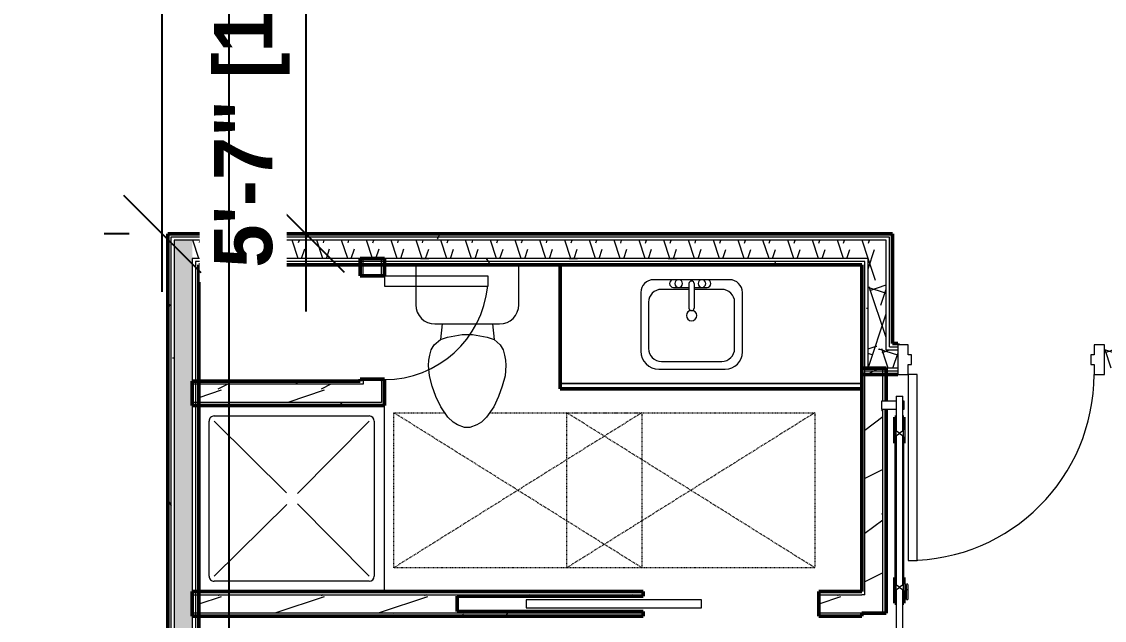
# Model space of a CAD drawing. Extents: x -4294 to -464, y 9706 to 12475.
# Drawn here: x -3437.2 to -3227.5, y 11574.8 to 11690.7 of the extents above; entities that cross this region are included whole.
import ezdxf

# ---------------------------------------------------------------- set-up
doc = ezdxf.new("R2010")
doc.units = 0
doc.linetypes.add('Dash', pattern=[0.25, 0.125, -0.125])
for name, color, linetype, lineweight in [('0-1', 7, 'Continuous', 5), ('0-2', 50, 'Continuous', 13), ('A-ANNO-DIMS', 211, 'Continuous', 9), ('A-DOOR', 31, 'Continuous', 13), ('A-DOOR-1', 7, 'Continuous', 9), ('A-DOOR-2', 90, 'Continuous', 20), ('A-DOOR-3', 50, 'Continuous', 13), ('A-DOOR-4', 250, 'Continuous', 50), ('A-DOOR-5', 31, 'Continuous', 20), ('A-DOOR-6', 31, 'Continuous', 9), ('A-DOOR-FRAM', 31, 'Continuous', 20), ('A-GENM-HDLN-1', 7, 'Dash', 9), ('A-WALL', 113, 'Continuous', 13), ('A-WALL-2', 250, 'Continuous', 50), ('A-WALL-3', 50, 'Continuous', 13), ('A-WALL-PATT-1', 7, 'Continuous', 9), ('A-WALL-PATT-2', 8, 'Continuous', 9), ('A-WALL-PATT-5', 111, 'Continuous', 9), ('I-WALL-1', 2, 'Continuous', 50), ('P-SANR-FIXT-1', 7, 'Continuous', 9), ('Q-CASE-1', 250, 'Continuous', 50), ('Q-CASE-2', 7, 'Continuous', 9)]:
    doc.layers.add(name, color=color, linetype=linetype, lineweight=lineweight)
doc.styles.add('Century Gothic_B', font='Gothicb.ttf', dxfattribs={"height": 11.25})
doc.dimstyles.new('OD__1__Tol__', dxfattribs={"dimscale": 12, "dimtxt": 11.746893, "dimasz": 1.25, "dimexe": 0.9375, "dimexo": 0.625, "dimgap": 0.15625, "dimtad": 1, "dimdec": 0, "dimzin": 3, "dimdsep": 46, "dimlunit": 4, "dimtxsty": 'Century Gothic_B', "dimblk1": 'OBLIQUE', "dimblk2": 'OBLIQUE', "dimsah": 1, "dimcen": 0.09, "dimdle": 0.9375, "dimazin": 0, "dimtfac": 1, "dimtdec": 4, "dimtix": 1, "dimtmove": 0, "dimatfit": 3, "dimfxl": 1, "dimtvp": 1, "dimtfill": 1, "dimfrac": 2, "dimtolj": 1, "dimtzin": 0, "dimarcsym": 2})
pattern_1 = [(216.87, (7.997, 19.992), (59.9755286, 39.9843071), [9.996, -89.964]), (206.565, (19.992, 13.994), (-19.991807, -19.992219), [22.352, -22.352]), (198.435, (19.992, 3.998), (-39.983821, -19.991955), [12.644, -50.576])]
pattern_2 = [(0, (0, 0), (38.4, 9.6), [1.584, -27.216, 1.584, -27.216, -153.6]), (0, (0, 0), (38.4, 9.6), [-57.6, 1.584, -56.016, 1.584, -27.216, -67.2]), (0, (0, 0), (38.4, 9.6), [-144, 1.584, -17.616, 1.584, -46.416]), (120, (14.4, 4.8), (-27.513844, 28.4553755), [1.584, -27.216, 1.584, -27.216, -153.6]), (120, (14.4, 4.8), (-27.513844, 28.4553755), [-57.6, 1.584, -56.016, 1.584, -27.216, -67.2]), (120, (14.4, 4.8), (-27.513844, 28.4553755), [-144, 1.584, -17.616, 1.584, -46.416]), (240, (19.2, 24), (-10.886156, -38.0553755), [1.584, -27.216, 1.584, -27.216, -153.6]), (240, (19.2, 24), (-10.886156, -38.0553755), [-57.6, 1.584, -56.016, 1.584, -27.216, -67.2]), (240, (19.2, 24), (-10.886156, -38.0553755), [-144, 1.584, -17.616, 1.584, -46.416])]
pattern_3 = [(161.57, (0.6, 0.6), (-4.80033747, -0.00041462), [0, -34.152, 3.792, 0]), (18.43, (-0.6, 0.6), (-4.80033747, 0.00041462), [0, -34.152, 3.792, 0]), (108.43, (0.6, 0.6), (2.39913218, -12.00105099), [11.382, -26.562]), (71.57, (-0.6, 0.6), (2.39913218, 12.00105099), [11.382, -26.562])]

# ---------------------------------------------------------------- blocks, each defined once
blk = doc.blocks.new('Pocket_Door_2385 - 34_ x 80_-1722045-FLOOR PLAN - 2ND FLOOR')
at = {"layer": 'A-DOOR-2'}
for p, q in [((-39.67, 0.75), (-39.67, -0.75)), ((-5.67, 0.75), (-39.67, 0.75)), ((-5.67, -0.75), (-5.67, 0.75)), ((-39.67, -0.75), (-5.67, -0.75))]:
    blk.add_line(p, q, dxfattribs=at)
blk = doc.blocks.new('M_Sink Vanity-Square - 500 x 440mm-1352614-FLOOR PLAN - 2ND FLOOR')
at = {"layer": 'P-SANR-FIXT-1'}
for p, q in [((7.96, 7.09), (-6.72, 7.09)), ((7.96, 7.09), (-6.72, 7.09)), ((3.62, 7.09), (-2.88, 7.09)), ((0.12, 6.33), (0.12, 1.59)), ((1.12, 6.33), (1.12, 1.59)), ((-9.22, 4.59), (-9.22, -6.73)), ((-9.22, 4.59), (-9.22, -6.73)), ((0.12, 5.22), (-5.22, 5.22)), ((-2.88, 5.59), (0.12, 5.59)), ((1.12, 5.59), (3.62, 5.59)), ((6.46, 5.22), (1.12, 5.22)), ((10.46, -6.91), (10.46, 4.59)), ((10.46, -6.91), (10.46, 4.59)), ((-7.72, 2.72), (-7.72, -6.23)), ((8.96, -6.23), (8.96, 2.72)), ((-5.72, -10.23), (7.14, -10.23)), ((-5.72, -10.23), (7.14, -10.23)), ((-5.22, -8.73), (6.46, -8.73))]:
    blk.add_line(p, q, dxfattribs=at)
for centre, radius, start, end in [((-6.72, 4.59), 2.5, 90, 180), ((-6.72, 4.59), 2.5, 90, 180), ((-2.88, 6.34), 0.75, 90, 270), ((-1.88, 6.34), 0.75, 360, 180), ((-1.88, 6.34), 0.75, 180, 0), ((0.62, 6.33), 0.5, 360, 180), ((2.62, 6.34), 0.75, 360, 180), ((2.62, 6.34), 0.75, 180, 360), ((3.62, 6.34), 0.75, 270, 90), ((7.96, 4.59), 2.5, 0, 90), ((7.96, 4.59), 2.5, 360, 90), ((-5.22, 2.72), 2.5, 90, 180), ((6.46, 2.72), 2.5, 0, 90), ((0.62, 0.13), 1, 360, 180), ((0.62, 0.13), 1, 180, 0), ((0.62, 1.59), 0.5, 180, 0), ((-5.22, -6.23), 2.5, 180, 270), ((6.46, -6.23), 2.5, 270, 0), ((-5.72, -6.73), 3.5, 180, 270), ((-5.72, -6.73), 3.5, 180, 270), ((7.14, -6.91), 3.32, 270, 360), ((7.14, -6.91), 3.32, 270, 0)]:
    blk.add_arc(centre, radius, start, end, dxfattribs=at)
blk = doc.blocks.new('Toilet-Domestic-3D - Toilet-Domestic-3D-V7-FLOOR PLAN - 2ND FLOOR')
at = {"layer": 'P-SANR-FIXT-1'}
for p, q in [((-3.74, 10), (-2.74, 11)), ((-2.74, 11), (-1.87, 11.5)), ((-1.87, 11.5), (-0.5, 12)), ((-0.5, 12), (0.5, 12)), ((0.5, 12), (1.87, 11.5)), ((1.87, 11.5), (2.74, 11)), ((2.74, 11), (3.74, 10)), ((-5.13, 8), (-3.74, 10)), ((3.74, 10), (5.13, 8)), ((-6.06, 6), (-5.13, 8)), ((5.13, 8), (6.06, 6)), ((-6.79, 4), (-6.06, 6)), ((6.06, 6), (6.79, 4)), ((-7.33, 1.99), (-6.79, 4)), ((6.79, 4), (7.33, 1.99)), ((-7.5, 0), (-7.33, 1.99)), ((7.33, 1.99), (7.5, 0)), ((-7.41, -1), (-7.5, 0)), ((-7.24, -2), (-7.41, -1)), ((-6.97, -3), (-7.24, -2)), ((7.24, -2), (6.97, -3)), ((7.41, -1), (7.24, -2)), ((7.5, 0), (7.41, -1)), ((-6.4, -4), (-6.97, -3)), ((-5.21, -5), (-6.4, -4)), ((6.4, -4), (5.21, -5)), ((6.97, -3), (6.4, -4)), ((-3.84, -5.5), (-5.21, -5)), ((-4.86, -8.02), (-5.21, -5)), ((-1, -6), (-3.84, -5.5)), ((1, -6), (-1, -6)), ((3.84, -5.5), (1, -6)), ((5.21, -5), (3.84, -5.5)), ((4.86, -8.02), (5.21, -5)), ((6.25, -8.02), (-6.25, -8.02)), ((-9.98, -11.75), (-9.98, -19.48)), ((9.98, -19.48), (9.98, -11.75))]:
    blk.add_line(p, q, dxfattribs=at)
for centre, start, end in [((-6.25, -11.75), 90, 180), ((6.25, -11.75), 0, 90)]:
    blk.add_arc(centre, 3.73, start, end, dxfattribs=at)
blk = doc.blocks.new('OD_CW_Base Cabinet - OD_CW_Base Cabinet-V74-FLOOR PLAN - 2ND FLOOR')
at = {"layer": 'Q-CASE-1'}
for p, q in [((0.74, 0), (59.14, 0)), ((59.14, 0), (59.14, -24))]:
    blk.add_line(p, q, dxfattribs=at)
at = {"layer": 'Q-CASE-2'}
for p, q in [((0.74, 0), (59.14, 0)), ((59.14, -1), (0.74, -1)), ((0.74, -1), (59.14, -1)), ((59.14, 0), (59.14, -1)), ((59.14, -1), (59.14, -24))]:
    blk.add_line(p, q, dxfattribs=at)
blk = doc.blocks.new('Shower Base-3D - 36_ x 36_-V41-FLOOR PLAN - 2ND FLOOR')
at = {"layer": 'P-SANR-FIXT-1'}
for p, q in [((-18, 18), (-18, -18)), ((-16, -15), (-16, 15)), ((-15, 16), (15, 16)), ((-1.12, 1), (-15, 15)), ((0.97, 1.14), (15, 15)), ((16, 15), (16, -15)), ((-1.13, -0.98), (-15, -15)), ((1.01, -1.11), (15, -15)), ((15, -16), (-15, -16))]:
    blk.add_line(p, q, dxfattribs=at)
for centre, start, end in [((-15, 15), 90, 180), ((15, 15), 360, 90), ((-15, -15), 180, 270), ((15, -15), 270, 0)]:
    blk.add_arc(centre, 1, start, end, dxfattribs=at)
blk = doc.blocks.new('Interior_barn_door_18732 - Interior_barn_door_18732-1656080-FLOOR PLAN - 2ND FLOOR')
at = {"layer": 'A-DOOR-1'}
for p, q in [((-23.63, 6.57), (-23.63, 6.32)), ((-23.59, 6.57), (-23.59, 6.32)), ((-23.56, 6.57), (-22.49, 6.57)), ((-22.49, 6.32), (-23.56, 6.32)), ((-23.32, 6.32), (-23.32, 6.07)), ((-23.32, 6.32), (-23.32, 6.07)), ((-22.82, 6.07), (-22.82, 6.32)), ((-22.82, 6.07), (-22.82, 6.32)), ((-22.49, 6.57), (-22.49, 6.32)), ((-20.62, 6.32), (-20.62, 6.57)), ((-23.69, 6.07), (-23.69, 6)), ((-23.62, 6.07), (-23.69, 6.07)), ((-23.69, 6.07), (-23.44, 6.07)), ((-23.44, 6.07), (-22.69, 6.07)), ((-22.69, 6.07), (-22.44, 6.07)), ((-22.44, 6.07), (-22.51, 6.07)), ((-22.44, 6), (-22.44, 6.07))]:
    blk.add_line(p, q, dxfattribs=at)
for points in [[(-23.63, 6.57), (-23.62, 6.57), (-23.6, 6.57), (-23.58, 6.57)], [(-23.58, 6.32), (-23.6, 6.32), (-23.62, 6.32), (-23.63, 6.32)]]:
    blk.add_open_spline(points, degree=3, dxfattribs=at)
for points, knots in [([(-22.49, 6.57), (-22.05, 6.57), (-21.63, 6.57), (-21.29, 6.57), (-20.97, 6.57), (-20.65, 6.57), (-20.61, 6.57), (-20.63, 6.57), (-20.63, 6.57)], [-0.722227, -0.722227, -0.722227, -0.722227, -0.6854273, -0.6485379, -0.6054888, -0.5563887, -0.4969616, -0.4885654, -0.4885654, -0.4885654, -0.4885654]), ([(-20.63, 6.32), (-20.63, 6.32), (-20.61, 6.32), (-20.65, 6.32), (-20.97, 6.32), (-21.29, 6.32), (-21.63, 6.32), (-22.05, 6.32), (-22.49, 6.32)], [0.4885654, 0.4885654, 0.4885654, 0.4885654, 0.4969616, 0.5563887, 0.6054888, 0.6485379, 0.6854273, 0.722227, 0.722227, 0.722227, 0.722227])]:
    blk.add_open_spline(points, degree=3, knots=knots, dxfattribs=at)
at = {"layer": 'A-DOOR-3'}
for p, q in [((-53.23, 5.57), (-60, 5.57)), ((-60, 4.95), (-60, 5.57)), ((-60, 4.32), (-60, 4.95)), ((-60, 4.32), (-53.24, 4.32)), ((-57.5, 5.85), (-59, 5.85)), ((-59, 5.85), (-59, 5.57)), ((-59, 4.32), (-59, 1.47)), ((-57.5, 5.57), (-57.5, 5.85)), ((-57.5, 1.47), (-57.5, 4.32)), ((-53.56, 6), (-52.06, 6)), ((-53.56, 6), (-53.56, 5.67)), ((-53.56, 5.67), (-52.06, 5.67)), ((-53.29, 5.67), (-52.82, 4.92)), ((-52.82, 4.98), (-53.29, 4.23)), ((-52.79, 4.23), (-53.29, 4.23)), ((-52.29, 4.23), (-52.79, 4.23)), ((-52.76, 4.92), (-52.29, 5.67)), ((-52.29, 4.23), (-52.76, 4.98)), ((-23.44, 5.57), (-52.35, 5.57)), ((-52.35, 4.32), (-23.44, 4.32)), ((-52.06, 5.67), (-52.06, 6)), ((-24.9, 5.82), (-50.9, 5.82)), ((-23.73, 6), (-22.23, 6)), ((-23.73, 5.67), (-23.73, 6)), ((-23.73, 5.67), (-22.23, 5.67)), ((-23.5, 5.67), (-23.03, 4.92)), ((-23.03, 4.98), (-23.5, 4.23)), ((-23, 4.23), (-23.5, 4.23)), ((-22.5, 4.23), (-23, 4.23)), ((-22.97, 4.92), (-22.5, 5.67)), ((-22.5, 4.23), (-22.97, 4.98)), ((21, 5.57), (-22.56, 5.57)), ((-22.56, 4.32), (21, 4.32)), ((-22.23, 6), (-22.23, 5.67)), ((18.5, 5.85), (18.5, 5.57)), ((20, 5.85), (18.5, 5.85)), ((18.5, 4.32), (18.5, 1.47)), ((20, 5.57), (20, 5.85)), ((20, 1.47), (20, 4.32)), ((21, 5.57), (21, 4.95)), ((21, 4.95), (21, 4.32)), ((-50.9, 4.07), (-24.9, 4.07)), ((-59, 1.47), (-57.5, 1.47)), ((18.5, 1.47), (20, 1.47))]:
    blk.add_line(p, q, dxfattribs=at)
at = {"layer": 'A-DOOR-4'}
for p, q in [((-55.9, 5.82), (-53.56, 5.82)), ((-55.9, 5.57), (-55.9, 5.82)), ((-55.9, 4.07), (-55.9, 4.32)), ((-52.06, 5.82), (-50.9, 5.82)), ((-50.9, 5.82), (-50.9, 5.57)), ((-50.9, 4.33), (-50.9, 4.07)), ((-24.9, 5.82), (-23.73, 5.82)), ((-24.9, 5.57), (-24.9, 5.82)), ((-24.9, 4.07), (-24.9, 4.33)), ((-22.23, 5.82), (-19.9, 5.82)), ((-19.9, 5.82), (-19.9, 5.55)), ((-19.9, 4.34), (-19.9, 4.07)), ((-50.9, 4.07), (-55.9, 4.07)), ((-19.9, 4.07), (-24.9, 4.07))]:
    blk.add_line(p, q, dxfattribs=at)
blk = doc.blocks.new('Single-Flush - CLOSET-1720256-FLOOR PLAN - 2ND FLOOR')
at = {"layer": 'A-DOOR-1'}
blk.add_arc((10, -2.38), 20.07, 180, 264.2799, dxfattribs=at)
at = {"layer": 'A-DOOR-2'}
for p, q in [((8, -2.38), (8, -22.34)), ((10, -2.38), (8, -2.38)), ((10, -2.38), (10, -22.34)), ((10, -22.34), (8, -22.34))]:
    blk.add_line(p, q, dxfattribs=at)
blk = doc.blocks.new('ADA Clearances - 30_x48_-V42-FLOOR PLAN - 2ND FLOOR')
at = {"layer": 'A-GENM-HDLN-1'}
for p, q in [((15, 24), (-15, -24)), ((-15, 24), (15, -24)), ((-15, -5.48), (-15, 24)), ((-15, 24), (15, 24)), ((15, 24), (15, -24)), ((-15, -24), (-15, -14.12)), ((15, -24), (-15, -24))]:
    blk.add_line(p, q, dxfattribs=at)
blk = doc.blocks.new('ADA Clearances - 30_x48_-1721104-FLOOR PLAN - 2ND FLOOR')
at = {"layer": 'A-GENM-HDLN-1'}
for p, q in [((15, 24), (-15, -24)), ((-15, 24), (15, -24)), ((-15, -24), (-15, 24)), ((-15, 24), (15, 24)), ((15, 24), (15, -24)), ((15, -24), (-15, -24))]:
    blk.add_line(p, q, dxfattribs=at)
blk = doc.blocks.new('CTR - 1st Phase - Unit Layouts_rvt-1-FLOOR PLAN - 2ND FLOOR')
at = {"layer": 'A-WALL-PATT-1'}
h = blk.add_hatch(dxfattribs=at)
h.set_pattern_fill('FP_1', color=256, style=0, pattern_type=2)
h.set_pattern_definition(pattern_2)
h.paths.add_polyline_path([(-3383.17, 11620.48), (-3371.05, 11620.48), (-3371.05, 11621.1), (-3402.92, 11621.1), (-3402.92, 11620.48), (-3394.64, 11620.48)], flags=0)
h = blk.add_hatch(dxfattribs=at)
h.set_pattern_fill('FP_1', color=256, style=0, pattern_type=2)
h.set_pattern_definition(pattern_2)
h.paths.add_polyline_path([(-3367.08, 11616.35), (-3366.92, 11616.35), (-3366.92, 11616.98), (-3402.92, 11616.98), (-3402.92, 11616.35), (-3367.55, 11616.35)], flags=0)
h = blk.add_hatch(dxfattribs=at)
h.set_pattern_fill('FP_1', color=256, style=0, pattern_type=2)
h.set_pattern_definition(pattern_2)
h.paths.add_polyline_path([(-3279.63, 11575.6), (-3274.52, 11575.6), (-3274.52, 11576.23), (-3282.85, 11576.23), (-3282.85, 11575.6)], flags=0)
h.paths.add_polyline_path([(-3339.51, 11575.6), (-3316.85, 11575.6), (-3316.85, 11576.23), (-3402.92, 11576.23), (-3402.92, 11575.6), (-3352.85, 11575.6)], flags=0)
at = {"layer": 'A-WALL-PATT-2'}
h = blk.add_hatch(dxfattribs=at)
h.set_pattern_fill('FP_2', color=256, style=0, pattern_type=2)
h.set_pattern_definition(pattern_1)
h.paths.add_polyline_path([(-3371.05, 11620.48), (-3367.55, 11620.48), (-3367.55, 11621.48), (-3371.05, 11621.48), (-3371.05, 11621.1)], flags=0)
h.paths.add_polyline_path([(-3371.05, 11641.48), (-3367.55, 11641.48), (-3367.55, 11643.61), (-3371.05, 11643.61)], flags=0)
h = blk.add_hatch(dxfattribs=at)
h.set_pattern_fill('FP_2', color=256, style=0, pattern_type=2)
h.set_pattern_definition(pattern_1)
h.paths.add_polyline_path([(-3273.9, 11536.14), (-3270.4, 11536.14), (-3270.4, 11538.19), (-3270.68, 11538.19), (-3270.68, 11539.69), (-3270.4, 11539.69), (-3270.4, 11540.19), (-3273.9, 11540.19), (-3273.9, 11536.77)], flags=0)
h.paths.add_polyline_path([(-3270.4, 11576.19), (-3270.4, 11615.69), (-3270.68, 11615.69), (-3270.68, 11617.19), (-3270.4, 11617.19), (-3270.4, 11623.64), (-3273.9, 11623.64), (-3273.89, 11576.19), (-3270.6, 11576.19)], flags=0)
h = blk.add_hatch(dxfattribs=at)
h.set_pattern_fill('FP_2', color=256, style=0, pattern_type=2)
h.set_pattern_definition(pattern_1)
h.paths.add_polyline_path([(-3394.64, 11616.98), (-3367.55, 11616.98), (-3367.55, 11620.48), (-3402.92, 11620.48), (-3402.92, 11616.98)], flags=0)
h = blk.add_hatch(dxfattribs=at)
h.set_pattern_fill('FP_2', color=256, style=0, pattern_type=2)
h.set_pattern_definition(pattern_1)
h.paths.add_polyline_path([(-3274.52, 11576.19), (-3273.9, 11576.24), (-3273.9, 11579.73), (-3282.85, 11579.73), (-3282.85, 11576.23), (-3274.52, 11576.23)], flags=0)
h.paths.add_polyline_path([(-3316.85, 11576.23), (-3316.85, 11576.48), (-3352.85, 11576.48), (-3352.85, 11579.48), (-3316.85, 11579.48), (-3316.85, 11579.73), (-3402.92, 11579.72), (-3402.92, 11576.23), (-3339.51, 11576.23)], flags=0)
at = {"layer": 'A-WALL-2'}
for p, q in [((-3371.67, 11644.86), (-3371.67, 11641.48)), ((-3366.92, 11644.86), (-3371.67, 11644.86)), ((-3366.92, 11641.48), (-3366.92, 11644.86)), ((-3371.67, 11641.48), (-3366.92, 11641.48)), ((-3274.52, 11623.64), (-3274.52, 11580.35)), ((-3269.77, 11623.64), (-3274.52, 11623.64)), ((-3269.77, 11617.19), (-3269.77, 11623.64)), ((-3371.67, 11621.1), (-3404.17, 11621.1)), ((-3404.17, 11621.1), (-3404.17, 11616.35)), ((-3371.67, 11621.48), (-3371.67, 11621.1)), ((-3366.92, 11621.48), (-3371.67, 11621.48)), ((-3366.92, 11621.1), (-3366.92, 11621.48)), ((-3366.92, 11616.98), (-3366.92, 11621.1)), ((-3404.17, 11616.35), (-3366.92, 11616.35)), ((-3366.92, 11616.35), (-3366.92, 11616.98)), ((-3269.77, 11576.19), (-3269.77, 11615.69)), ((-3316.85, 11580.35), (-3404.17, 11580.35)), ((-3404.17, 11580.35), (-3404.17, 11575.6)), ((-3316.85, 11579.48), (-3316.85, 11580.35)), ((-3274.52, 11580.35), (-3282.85, 11580.35)), ((-3282.85, 11580.35), (-3282.85, 11575.6)), ((-3352.85, 11576.48), (-3352.85, 11579.48)), ((-3352.85, 11579.48), (-3316.85, 11579.48)), ((-3404.17, 11575.6), (-3316.85, 11575.6)), ((-3316.85, 11576.48), (-3352.85, 11576.48)), ((-3316.85, 11575.6), (-3316.85, 11576.48)), ((-3282.85, 11575.6), (-3274.52, 11575.6)), ((-3274.52, 11576.19), (-3269.77, 11576.19)), ((-3274.52, 11575.6), (-3274.52, 11576.19))]:
    blk.add_line(p, q, dxfattribs=at)
at = {"layer": 'A-WALL-3'}
for p, q in [((-3371.05, 11641.48), (-3371.05, 11644.86)), ((-3367.55, 11641.48), (-3367.55, 11644.86)), ((-3273.9, 11579.73), (-3273.9, 11623.64)), ((-3270.4, 11617.19), (-3270.4, 11623.64)), ((-3371.05, 11620.48), (-3404.17, 11620.48)), ((-3371.05, 11621.1), (-3371.05, 11621.48)), ((-3371.05, 11621.1), (-3371.05, 11620.48)), ((-3367.55, 11621.1), (-3367.55, 11621.48)), ((-3367.55, 11621.1), (-3367.55, 11620.48)), ((-3367.55, 11620.48), (-3367.55, 11616.98)), ((-3367.55, 11616.98), (-3404.17, 11616.98)), ((-3270.4, 11576.19), (-3270.4, 11615.69)), ((-3404.17, 11579.73), (-3316.85, 11579.73)), ((-3282.85, 11579.73), (-3274.52, 11579.73)), ((-3273.9, 11579.73), (-3274.52, 11579.73)), ((-3404.17, 11576.23), (-3316.85, 11576.23)), ((-3282.85, 11576.23), (-3274.52, 11576.23)), ((-3274.52, 11576.19), (-3274.52, 11576.23))]:
    blk.add_line(p, q, dxfattribs=at)
at = {"layer": '0-2'}
for name, p, rotation in [('Toilet-Domestic-3D - Toilet-Domestic-3D-V7-FLOOR PLAN - 2ND FLOOR', (-3350.92, 11624.14), 180), ('OD_CW_Base Cabinet - OD_CW_Base Cabinet-V74-FLOOR PLAN - 2ND FLOOR', (-3273.79, 11619.61), 180), ('Single-Flush - CLOSET-1720256-FLOOR PLAN - 2ND FLOOR', (-3369.3, 11631.48), 89.9999999999919), ('Interior_barn_door_18732 - Interior_barn_door_18732-1656080-FLOOR PLAN - 2ND FLOOR', (-3272.15, 11558.19), 269.9999999999901), ('Shower Base-3D - 36_ x 36_-V41-FLOOR PLAN - 2ND FLOOR', (-3384.92, 11598.35), 180), ('ADA Clearances - 30_x48_-V42-FLOOR PLAN - 2ND FLOOR', (-3341.12, 11599.98), 269.9999999999911), ('ADA Clearances - 30_x48_-1721104-FLOOR PLAN - 2ND FLOOR', (-3307.62, 11599.98), 269.9999999999911)]:
    blk.add_blockref(name, p, dxfattribs=dict(at, rotation=rotation))
for name, p in [('M_Sink Vanity-Square - 500 x 440mm-1352614-FLOOR PLAN - 2ND FLOOR', (-3308.09, 11633.65)), ('Pocket_Door_2385 - 34_ x 80_-1722045-FLOOR PLAN - 2ND FLOOR', (-3299.85, 11577.98))]:
    blk.add_blockref(name, p, dxfattribs=at)
blk = doc.blocks.new('HOLLOW METAL - UNIT DOOR-1956233-FLOOR PLAN - 2ND FLOOR')
at = {"layer": 'A-DOOR-5'}
for p, q in [((18, 39.25), (16.25, 39.25)), ((16.25, 39.25), (16.25, 3.25)), ((18, 3.25), (18, 39.25)), ((16.25, 3.25), (18, 3.25))]:
    blk.add_line(p, q, dxfattribs=at)
at = {"layer": 'A-DOOR-6'}
blk.add_arc((18, 3.25), 36, 90, 180, dxfattribs=at)
at = {"layer": 'A-DOOR-FRAM'}
for p, q in [((-18, 3.25), (-20, 3.25)), ((-20, 3.25), (-20, -2.5)), ((-18, 1.3125), (-18, 3.25)), ((18, 3.25), (18, 1.3125)), ((20, 3.25), (18, 3.25)), ((20, -2.5), (20, 3.25)), ((-17.375, 1.3125), (-18, 1.3125)), ((-17.375, -0.5625), (-17.375, 1.3125)), ((18, 1.3125), (17.375, 1.3125)), ((17.375, 1.3125), (17.375, -0.5625)), ((-18, -2.5), (-18, -0.5625)), ((-18, -0.5625), (-17.375, -0.5625)), ((17.375, -0.5625), (18, -0.5625)), ((18, -0.5625), (18, -2.5)), ((-20, -2.5), (-18, -2.5)), ((18, -2.5), (20, -2.5))]:
    blk.add_line(p, q, dxfattribs=at)
blk = doc.blocks.new('_Oblique')
at = {"color": 0, "linetype": 'ByBlock', "lineweight": -2}
blk.add_line((-0.5, -0.5), (0.5, 0.5), dxfattribs=at)
blk = doc.blocks.new('DIMBLOCK48-FLOOR PLAN - 2ND FLOOR')
at = {"layer": 'A-ANNO-DIMS', "color": 0, "lineweight": -2}
for p, q in [((-3382.18, 11716.64), (-3382.18, 11731.64)), ((-3379.08, 11716.64), (-3393.43, 11716.64)), ((-3382.18, 11716.64), (-3382.18, 11649.61)), ((-3379.08, 11649.61), (-3393.43, 11649.61)), ((-3382.18, 11649.61), (-3382.18, 11634.61))]:
    blk.add_line(p, q, dxfattribs=at)
at = {"layer": 'Defpoints', "color": 0}
for p in [(-3371.58, 11716.64), (-3382.18, 11649.61), (-3371.58, 11649.61)]:
    blk.add_point(p, dxfattribs=at)
at = {"layer": 'A-ANNO-DIMS', "color": 0, "lineweight": -2, "xscale": 15, "yscale": 15, "zscale": 15}
for p, rotation in [((-3382.18, 11716.64), 270), ((-3382.18, 11649.61), 90)]:
    blk.add_blockref('_Oblique', p, dxfattribs=dict(at, rotation=rotation))
at = {"layer": 'A-ANNO-DIMS', "color": 0, "insert": (-3392.63, 11683.13), "char_height": 11.25, "attachment_point": 5, "rotation": 90, "style": 'Century Gothic_B', "bg_fill": 3, "box_fill_scale": 1.25, "bg_fill_color": 257, "bg_fill_transparency": 0}
blk.add_mtext('\\A1;5\'-7" [1702]', dxfattribs=at)
blk = doc.blocks.new('*D380')
at = {"color": 0, "lineweight": -2}
for p, q in [((-3410, 11638.36), (-3410, 12098.44)), ((-3418.52, 12087.19), (-3398.75, 12087.19)), ((-3416.42, 11649.61), (-3421.25, 11649.61))]:
    blk.add_line(p, q, dxfattribs=at)
at = {"layer": 'Defpoints', "color": 0}
for p in [(-3426.02, 12087.19), (-3410, 12087.19), (-3408.92, 11649.61)]:
    blk.add_point(p, dxfattribs=at)
at = {"color": 0, "lineweight": -2, "xscale": 15, "yscale": 15, "zscale": 15}
for p, rotation in [((-3410, 12087.19), 90), ((-3410, 11649.61), 270)]:
    blk.add_blockref('_Oblique', p, dxfattribs=dict(at, rotation=rotation))
at = {"color": 0, "insert": (-3420.45, 11868.4), "char_height": 11.25, "attachment_point": 5, "rotation": 90, "style": 'Century Gothic_B', "bg_fill": 3, "box_fill_scale": 1.25, "bg_fill_color": 257, "bg_fill_transparency": 0}
blk.add_mtext('\\A1;36\'-6" [11114]', dxfattribs=at)
blk = doc.blocks.new('*D382')
at = {"color": 0, "lineweight": -2}
for p, q in [((-3397, 10437.91), (-3397, 12098.44)), ((-3401.42, 12087.19), (-3385.75, 12087.19)), ((-3401.42, 10449.16), (-3385.75, 10449.16))]:
    blk.add_line(p, q, dxfattribs=at)
at = {"layer": 'Defpoints', "color": 0}
for p in [(-3408.92, 12087.19), (-3397, 12087.19), (-3408.92, 10449.16)]:
    blk.add_point(p, dxfattribs=at)
at = {"color": 0, "lineweight": -2, "xscale": 15, "yscale": 15, "zscale": 15}
for p, rotation in [((-3397, 12087.19), 90), ((-3397, 10449.16), 270)]:
    blk.add_blockref('_Oblique', p, dxfattribs=dict(at, rotation=rotation))
at = {"color": 0, "insert": (-3407.45, 11268.18), "char_height": 11.25, "attachment_point": 5, "rotation": 90, "style": 'Century Gothic_B', "bg_fill": 3, "box_fill_scale": 1.25, "bg_fill_color": 257, "bg_fill_transparency": 0}
blk.add_mtext('\\A1;136\'-6" [41606]', dxfattribs=at)

msp = doc.modelspace()

# ---------------------------------------------------------------- hatches: boundary and pattern name
at = {"layer": 'A-WALL-PATT-5'}
h = msp.add_hatch(dxfattribs=at)
h.set_pattern_fill('FP_1', color=256, style=0, pattern_type=2)
h.set_pattern_definition(pattern_2)
h.paths.add_polyline_path([(-3408.4228, 11255.3644), (-3408.2987, 11255.3644), (-3408.2987, 11649.6144), (-3408.9237, 11649.6144), (-3408.9237, 11255.3644)], flags=0)
h = msp.add_hatch(dxfattribs=at)
h.set_pattern_fill('FP_1', color=256, style=0, pattern_type=2)
h.set_pattern_definition(pattern_2)
h.paths.add_polyline_path([(-3274.5237, 11648.9894), (-3269.1487, 11648.9894), (-3269.1487, 11649.6144), (-3408.2987, 11649.6144), (-3408.2987, 11648.9894), (-3284.3817, 11648.9894)], flags=0)
h = msp.add_hatch(dxfattribs=at)
h.set_pattern_fill('FP_1', color=256, style=0, pattern_type=2)
h.set_pattern_definition(pattern_2)
h.paths.add_polyline_path([(-3408.2987, 11255.3644), (-3407.6737, 11255.3644), (-3407.6737, 11648.9894), (-3408.2987, 11648.9894), (-3408.2987, 11262.6216)], flags=0)
h = msp.add_hatch(dxfattribs=at)
h.set_pattern_fill('FP_1', color=256, style=0, pattern_type=2)
h.set_pattern_definition(pattern_2)
h.paths.add_polyline_path([(-3273.2737, 11648.3644), (-3269.7737, 11648.3644), (-3269.7737, 11648.9894), (-3407.6737, 11648.9894), (-3407.6737, 11648.3644), (-3273.8987, 11648.3644)], flags=0)
h = msp.add_hatch(dxfattribs=at)
h.set_pattern_fill('FP_41', color=256, style=0, pattern_type=2)
h.set_pattern_definition(pattern_3)
h.paths.add_polyline_path([(-3407.6737, 11255.3644), (-3404.1737, 11255.3644), (-3404.1737, 11648.3644), (-3407.6737, 11648.3644), (-3407.6737, 11261.2032)], flags=0)
h = msp.add_hatch(dxfattribs=at)
h.set_pattern_fill('FP_41', color=256, style=0, pattern_type=2)
h.set_pattern_definition(pattern_3)
h.paths.add_polyline_path([(-3404.1737, 11644.8644), (-3273.2737, 11644.8705), (-3273.2737, 11648.3644), (-3404.1737, 11648.3644)], flags=0)
h = msp.add_hatch(dxfattribs=at)
h.set_pattern_fill('FP_41', color=256, style=0, pattern_type=2)
h.set_pattern_definition(pattern_3)
h.paths.add_polyline_path([(-3273.2691, 11623.644), (-3269.7737, 11623.644), (-3269.7737, 11648.3644), (-3273.2737, 11648.3644), (-3273.2737, 11623.644)], flags=0)
h = msp.add_hatch(dxfattribs=at)
h.set_pattern_fill('FP_1', color=256, style=0, pattern_type=2)
h.set_pattern_definition(pattern_2)
h.paths.add_polyline_path([(-3404.1737, 11255.3644), (-3403.5487, 11255.3644), (-3403.5487, 11449.8471), (-3404.1737, 11449.8471), (-3404.1737, 11259.1953)], flags=0)
h.paths.add_polyline_path([(-3404.1737, 11453.3471), (-3403.5487, 11453.3471), (-3403.5487, 11644.8644), (-3404.1737, 11644.8644), (-3404.1737, 11464.7448)], flags=0)
h = msp.add_hatch(dxfattribs=at)
h.set_pattern_fill('FP_1', color=256, style=0, pattern_type=2)
h.set_pattern_definition(pattern_2)
h.paths.add_polyline_path([(-3403.5487, 11644.2394), (-3273.8987, 11644.2394), (-3273.8987, 11644.8644), (-3403.5487, 11644.8644)], flags=0)
h = msp.add_hatch(dxfattribs=at)
h.set_pattern_fill('FP_1', color=256, style=0, pattern_type=2)
h.set_pattern_definition(pattern_2)
h.paths.add_polyline_path([(-3273.2739, 11623.644), (-3273.2737, 11623.644), (-3273.2737, 11644.8644), (-3273.8987, 11644.8644), (-3273.8987, 11623.644)], flags=0)
h = msp.add_hatch(dxfattribs=at)
h.set_pattern_fill('FP_1', color=256, style=0, pattern_type=2)
h.set_pattern_definition(pattern_2)
h.paths.add_polyline_path([(-3403.5487, 11255.3644), (-3402.9237, 11255.3644), (-3402.9237, 11449.8471), (-3403.5487, 11449.8471), (-3403.5487, 11257.8232)], flags=0)
h.paths.add_polyline_path([(-3403.23, 11453.3471), (-3402.9237, 11453.3471), (-3402.9237, 11644.2394), (-3403.5487, 11644.2394), (-3403.5487, 11453.3471)], flags=0)
h = msp.add_hatch(dxfattribs=at)
h.set_pattern_fill('FP_1', color=256, style=0, pattern_type=2)
h.set_pattern_definition(pattern_2)
h.paths.add_polyline_path([(-3394.6404, 11643.6144), (-3274.5237, 11643.6144), (-3274.5237, 11644.2394), (-3402.9237, 11644.2394), (-3402.9237, 11643.6144)], flags=0)
h = msp.add_hatch(dxfattribs=at)
h.set_pattern_fill('FP_41', color=256, style=0, pattern_type=2)
h.set_pattern_definition(pattern_3)
h.paths.add_polyline_path([(-3207.3237, 11623.6394), (-3207.3237, 11627.1394), (-3227.5237, 11627.1394), (-3227.5237, 11623.6394), (-3215.47, 11623.6394)], flags=0)
h.paths.add_polyline_path([(-3267.5237, 11623.6394), (-3267.5237, 11627.1394), (-3269.7737, 11627.1394), (-3269.7737, 11623.6394), (-3268.5237, 11623.6394)], flags=0)
h = msp.add_hatch(dxfattribs=at)
h.set_pattern_fill('FP_1', color=256, style=0, pattern_type=2)
h.set_pattern_definition(pattern_2)
h.paths.add_polyline_path([(-3215.47, 11623.0144), (-3207.3237, 11623.0144), (-3207.3237, 11623.6394), (-3227.5237, 11623.6394), (-3227.5237, 11623.0144)], flags=0)
h.paths.add_polyline_path([(-3267.6505, 11623.0144), (-3267.5237, 11623.0144), (-3267.5237, 11623.6394), (-3269.7737, 11623.6394), (-3269.7737, 11623.0144), (-3267.7421, 11623.0144)], flags=0)
h = msp.add_hatch(dxfattribs=at)
h.set_pattern_fill('FP_1', color=256, style=0, pattern_type=2)
h.set_pattern_definition(pattern_2)
h.paths.add_polyline_path([(-3215.47, 11622.3894), (-3207.3237, 11622.3894), (-3207.3237, 11623.0144), (-3227.5237, 11623.0144), (-3227.5237, 11622.3894)], flags=0)
h.paths.add_polyline_path([(-3268.5237, 11622.3894), (-3267.5237, 11622.3894), (-3267.5237, 11623.0144), (-3269.7737, 11623.0144), (-3269.7737, 11622.3894)], flags=0)

# ---------------------------------------------------------------- linework, layer by layer
at = {"layer": 'A-WALL'}
for p, q in [((-3408.2987, 11648.9894), (-3408.2987, 11255.3644)), ((-3269.1487, 11648.9894), (-3408.2987, 11648.9894)), ((-3269.1487, 11627.7644), (-3269.1487, 11648.9894)), ((-3407.6737, 11648.3644), (-3407.6737, 11255.3644)), ((-3269.7737, 11648.3644), (-3407.6737, 11648.3644)), ((-3269.7737, 11627.1394), (-3269.7737, 11648.3644)), ((-3404.1737, 11644.8644), (-3404.1737, 11255.3644)), ((-3273.2737, 11644.8644), (-3404.1737, 11644.8644)), ((-3273.2737, 11623.6394), (-3273.2737, 11644.8644)), ((-3403.5487, 11644.2394), (-3403.5487, 11255.3644)), ((-3273.8987, 11644.2394), (-3403.5487, 11644.2394)), ((-3273.8987, 11623.0144), (-3273.8987, 11644.2394)), ((-3269.7737, 11627.1394), (-3267.5237, 11627.1394)), ((-3269.1487, 11627.7644), (-3267.5237, 11627.7644)), ((-3267.5237, 11623.6394), (-3273.2737, 11623.6394)), ((-3267.5237, 11623.0144), (-3273.8987, 11623.0144))]:
    msp.add_line(p, q, dxfattribs=at)
at = {"layer": 'I-WALL-1'}
for p, q in [((-3408.9237, 11649.6144), (-3408.9237, 11255.3644)), ((-3268.5237, 11649.6144), (-3408.9237, 11649.6144)), ((-3268.5237, 11628.3894), (-3268.5237, 11649.6144)), ((-3402.9237, 11255.3644), (-3402.9237, 11643.6144)), ((-3402.9237, 11643.6144), (-3274.5237, 11643.6144)), ((-3274.5237, 11643.6144), (-3274.5237, 11622.3894)), ((-3267.5237, 11628.3894), (-3268.5237, 11628.3894)), ((-3267.5237, 11628.1394), (-3267.5237, 11628.3894)), ((-3274.5237, 11622.3894), (-3267.5237, 11622.3894))]:
    msp.add_line(p, q, dxfattribs=at)

# ---------------------------------------------------------------- block references
at = {"layer": '0-1'}
msp.add_blockref('CTR - 1st Phase - Unit Layouts_rvt-1-FLOOR PLAN - 2ND FLOOR', (0, 0), dxfattribs=at)
at = {"layer": 'A-DOOR', "rotation": 180}
msp.add_blockref('HOLLOW METAL - UNIT DOOR-1956233-FLOOR PLAN - 2ND FLOOR', (-3247.5237, 11625.6394), dxfattribs=at)

# ---------------------------------------------------------------- next in the draw order: dimensions: what is measured, and where the dimension line sits
at = {"layer": 'A-ANNO-DIMS'}
dim = msp.add_linear_dim(base=(-3382.182, 11649.6144), p1=(-3371.5754, 11716.6394), p2=(-3371.5754, 11649.6144), angle=90, dimstyle='OD__1__Tol__', override={"dimpost": '<>', "dimfxl": 67.025}, dxfattribs=at)
dim.commit()
dim.dimension.update_dxf_attribs({"geometry": 'DIMBLOCK48-FLOOR PLAN - 2ND FLOOR', "text_midpoint": (-3392.6284, 11683.1269)})

# ---------------------------------------------------------------- next in the draw order: dimensions: what is measured, and where the dimension line sits
dim = msp.add_linear_dim(base=(-3410, 12087.1894), p1=(-3408.9237, 11649.6144), p2=(-3426.0237, 12087.1894), angle=90, dimstyle='OD__1__Tol__', override={"dimpost": '<>'})
dim.commit()
dim.dimension.update_dxf_attribs({"geometry": '*D380', "text_midpoint": (-3420.4464, 11868.4019)})

# ---------------------------------------------------------------- next in the draw order: dimensions: what is measured, and where the dimension line sits
dim = msp.add_linear_dim(base=(-3397, 12087.1894), p1=(-3408.9237, 10449.1644), p2=(-3408.9237, 12087.1894), angle=90, dimstyle='OD__1__Tol__', override={"dimpost": '<>'})
dim.commit()
dim.dimension.update_dxf_attribs({"geometry": '*D382', "text_midpoint": (-3407.4464, 11268.1769)})

doc.saveas('drawing.dxf')
